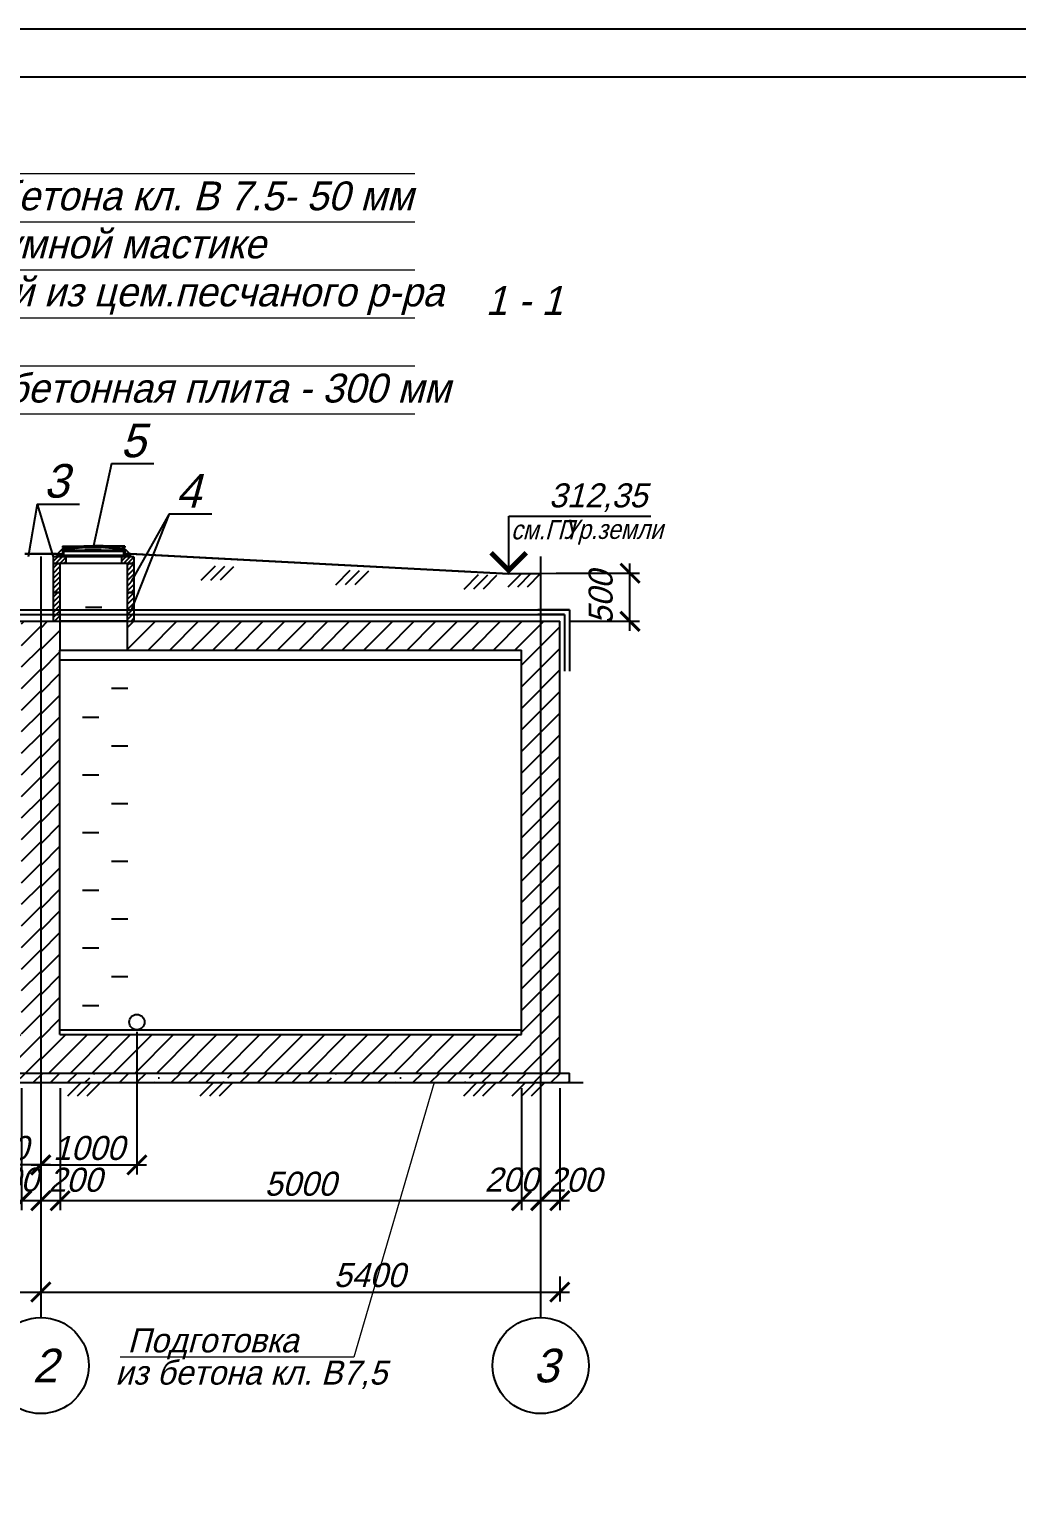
# Model space of a CAD drawing. Header units: millimetres. Extents: x 5929542 to 6152618, y 10240044 to 10382466.
# Drawn here: x 6040865 to 6051140, y 10339604 to 10354800 of the extents above; entities that cross this region are included whole.
import ezdxf
from ezdxf.enums import TextEntityAlignment as Align

# ---------------------------------------------------------------- set-up
doc = ezdxf.new("R2010")
doc.units = ezdxf.units.MM
doc.header["$PDMODE"] = 35
doc.layers.get('Defpoints').update_dxf_attribs({"color": 253})
doc.layers.add('0 @ 1', color=7, linetype='Continuous')
doc.layers.add('Основная', color=7, linetype='Continuous', lineweight=30)
doc.styles.add('ГОСТ 2.304', font='mipgost.ttf', dxfattribs={"oblique": 15})
doc.styles.add('Размеры', font='times.ttf', dxfattribs={"width": 0.6})
doc.dimstyles.new('Размер 200', dxfattribs={"dimtxt": 250, "dimasz": 200, "dimexe": 100, "dimexo": 100, "dimgap": 50, "dimtad": 1, "dimdec": 0, "dimlfac": 2, "dimdsep": 46, "dimtxsty": 'Размеры', "dimblk1": 'ARCHTICK', "dimblk2": 'ARCHTICK', "dimsah": 1, "dimcen": 300, "dimdle": 100, "dimclrd": 256, "dimclre": 256, "dimclrt": 7, "dimaunit": 1, "dimadec": 1, "dimazin": 0, "dimtfac": 1, "dimtdec": 0, "dimtmove": 1, "dimatfit": 3, "dimldrblk": 'ARCHTICK', "dimfxl": 1, "dimtolj": 1, "dimtzin": 0, "dimarcsym": 0})
pattern_1 = [(45, (5685100.078, 10047924.985), (-26.5165043, 26.5165043), [])]
pattern_2 = [(45, (5685100.078, 10048224.985), (-26.5165043, 26.5165043), [])]

# ---------------------------------------------------------------- blocks, each defined once
blk = doc.blocks.new('_ArchTick')
at = {"color": 0, "linetype": 'ByBlock', "const_width": 0.15}
blk.add_lwpolyline([(-0.5, -0.5), (0.5, 0.5)], dxfattribs=at)
blk = doc.blocks.new('*D13')
at = {"lineweight": -2, "transparency": 16777216}
for p, q in [((6035486, 10341662), (6041086, 10341662)), ((6035586, 10341643), (6035586, 10341562)), ((6040986, 10341643), (6040986, 10341562))]:
    blk.add_line(p, q, dxfattribs=at)
at = {"layer": 'Defpoints', "color": 0, "transparency": 16777216}
for p in [(6035586, 10341743), (6040986, 10341743), (6040986, 10341662)]:
    blk.add_point(p, dxfattribs=at)
at = {"lineweight": -2, "transparency": 16777216, "xscale": 200, "yscale": 200, "zscale": 200, "rotation": 180}
blk.add_blockref('_ArchTick', (6035586, 10341662), dxfattribs=at)
at = {"lineweight": -2, "transparency": 16777216, "xscale": 200, "yscale": 200, "zscale": 200}
blk.add_blockref('_ArchTick', (6040986, 10341662), dxfattribs=at)
at = {"color": 7, "transparency": 16777216, "insert": (6038286, 10341837), "char_height": 250, "attachment_point": 5, "style": 'ГОСТ 2.304'}
blk.add_mtext('\\A1;5400', dxfattribs=at)
blk = doc.blocks.new('*D14')
at = {"lineweight": -2, "transparency": 16777216}
for p, q in [((6046385, 10341822), (6046385, 10341562)), ((6040885, 10341662), (6046485, 10341662)), ((6040985, 10341643), (6040985, 10341562))]:
    blk.add_line(p, q, dxfattribs=at)
at = {"layer": 'Defpoints', "color": 0, "transparency": 16777216}
for p in [(6046385, 10341922), (6040985, 10341743), (6046385, 10341662)]:
    blk.add_point(p, dxfattribs=at)
at = {"lineweight": -2, "transparency": 16777216, "xscale": 200, "yscale": 200, "zscale": 200, "rotation": 180}
blk.add_blockref('_ArchTick', (6040985, 10341662), dxfattribs=at)
at = {"lineweight": -2, "transparency": 16777216, "xscale": 200, "yscale": 200, "zscale": 200}
blk.add_blockref('_ArchTick', (6046385, 10341662), dxfattribs=at)
at = {"color": 7, "transparency": 16777216, "insert": (6044405, 10341837), "char_height": 250, "attachment_point": 5, "style": 'ГОСТ 2.304'}
blk.add_mtext('\\A1;5400', dxfattribs=at)
blk = doc.blocks.new('*D17')
at = {"lineweight": -2, "transparency": 16777216}
for p, q in [((6040986, 10343782), (6040986, 10342512)), ((6041186, 10343782), (6041186, 10342512)), ((6041286, 10342612), (6040886, 10342612))]:
    blk.add_line(p, q, dxfattribs=at)
at = {"layer": 'Defpoints', "color": 0, "transparency": 16777216}
for p in [(6040986, 10343882), (6041186, 10343882), (6040986, 10342612)]:
    blk.add_point(p, dxfattribs=at)
at = {"lineweight": -2, "transparency": 16777216, "xscale": 200, "yscale": 200, "zscale": 200, "rotation": 180}
blk.add_blockref('_ArchTick', (6040986, 10342612), dxfattribs=at)
at = {"lineweight": -2, "transparency": 16777216, "xscale": 200, "yscale": 200, "zscale": 200}
blk.add_blockref('_ArchTick', (6041186, 10342612), dxfattribs=at)
at = {"color": 7, "transparency": 16777216, "insert": (6041343, 10342828), "char_height": 250, "attachment_point": 5, "style": 'ГОСТ 2.304'}
blk.add_mtext('\\A1;200', dxfattribs=at)
blk = doc.blocks.new('*D18')
at = {"lineweight": -2, "transparency": 16777216}
for p, q in [((6040786, 10343782), (6040786, 10342512)), ((6040986, 10343782), (6040986, 10342512)), ((6041086, 10342612), (6040686, 10342612))]:
    blk.add_line(p, q, dxfattribs=at)
at = {"layer": 'Defpoints', "color": 0, "transparency": 16777216}
for p in [(6040786, 10343882), (6040986, 10343882), (6040786, 10342612)]:
    blk.add_point(p, dxfattribs=at)
at = {"lineweight": -2, "transparency": 16777216, "xscale": 200, "yscale": 200, "zscale": 200, "rotation": 180}
blk.add_blockref('_ArchTick', (6040786, 10342612), dxfattribs=at)
at = {"lineweight": -2, "transparency": 16777216, "xscale": 200, "yscale": 200, "zscale": 200}
blk.add_blockref('_ArchTick', (6040986, 10342612), dxfattribs=at)
at = {"color": 7, "transparency": 16777216, "insert": (6040682, 10342830), "char_height": 250, "attachment_point": 5, "style": 'ГОСТ 2.304'}
blk.add_mtext('\\A1;200', dxfattribs=at)
blk = doc.blocks.new('*D19')
at = {"lineweight": -2, "transparency": 16777216}
for p, q in [((6046186, 10343782), (6046186, 10342512)), ((6046386, 10343782), (6046386, 10342512)), ((6046486, 10342612), (6046086, 10342612))]:
    blk.add_line(p, q, dxfattribs=at)
at = {"layer": 'Defpoints', "color": 0, "transparency": 16777216}
for p in [(6046186, 10343882), (6046386, 10343882), (6046186, 10342612)]:
    blk.add_point(p, dxfattribs=at)
at = {"lineweight": -2, "transparency": 16777216, "xscale": 200, "yscale": 200, "zscale": 200, "rotation": 180}
blk.add_blockref('_ArchTick', (6046186, 10342612), dxfattribs=at)
at = {"lineweight": -2, "transparency": 16777216, "xscale": 200, "yscale": 200, "zscale": 200}
blk.add_blockref('_ArchTick', (6046386, 10342612), dxfattribs=at)
at = {"color": 7, "transparency": 16777216, "insert": (6046543, 10342828), "char_height": 250, "attachment_point": 5, "style": 'ГОСТ 2.304'}
blk.add_mtext('\\A1;200', dxfattribs=at)
blk = doc.blocks.new('*D20')
at = {"lineweight": -2, "transparency": 16777216}
for p, q in [((6045986, 10343782), (6045986, 10342512)), ((6046186, 10343782), (6046186, 10342512)), ((6046286, 10342612), (6045886, 10342612))]:
    blk.add_line(p, q, dxfattribs=at)
at = {"layer": 'Defpoints', "color": 0, "transparency": 16777216}
for p in [(6045986, 10343882), (6046186, 10343882), (6045986, 10342612)]:
    blk.add_point(p, dxfattribs=at)
at = {"lineweight": -2, "transparency": 16777216, "xscale": 200, "yscale": 200, "zscale": 200, "rotation": 180}
blk.add_blockref('_ArchTick', (6045986, 10342612), dxfattribs=at)
at = {"lineweight": -2, "transparency": 16777216, "xscale": 200, "yscale": 200, "zscale": 200}
blk.add_blockref('_ArchTick', (6046186, 10342612), dxfattribs=at)
at = {"color": 7, "transparency": 16777216, "insert": (6045882, 10342830), "char_height": 250, "attachment_point": 5, "style": 'ГОСТ 2.304'}
blk.add_mtext('\\A1;200', dxfattribs=at)
blk = doc.blocks.new('*D21')
at = {"lineweight": -2, "transparency": 16777216}
for p, q in [((6046186, 10343782), (6046186, 10342512)), ((6041186, 10343390), (6041186, 10342512)), ((6046286, 10342612), (6041086, 10342612))]:
    blk.add_line(p, q, dxfattribs=at)
at = {"layer": 'Defpoints', "color": 0, "transparency": 16777216}
for p in [(6046186, 10343882), (6041186, 10343490), (6041186, 10342612)]:
    blk.add_point(p, dxfattribs=at)
at = {"lineweight": -2, "transparency": 16777216, "xscale": 200, "yscale": 200, "zscale": 200, "rotation": 180}
blk.add_blockref('_ArchTick', (6041186, 10342612), dxfattribs=at)
at = {"lineweight": -2, "transparency": 16777216, "xscale": 200, "yscale": 200, "zscale": 200}
blk.add_blockref('_ArchTick', (6046186, 10342612), dxfattribs=at)
at = {"color": 7, "transparency": 16777216, "insert": (6043686, 10342787), "char_height": 250, "attachment_point": 5, "style": 'ГОСТ 2.304'}
blk.add_mtext('\\A1;5000', dxfattribs=at)
blk = doc.blocks.new('*D22')
at = {"lineweight": -2, "transparency": 16777216}
for p, q in [((6040786, 10343782), (6040786, 10342512)), ((6035786, 10343390), (6035786, 10342512)), ((6040886, 10342612), (6035686, 10342612))]:
    blk.add_line(p, q, dxfattribs=at)
at = {"layer": 'Defpoints', "color": 0, "transparency": 16777216}
for p in [(6040786, 10343882), (6035786, 10343490), (6035786, 10342612)]:
    blk.add_point(p, dxfattribs=at)
at = {"lineweight": -2, "transparency": 16777216, "xscale": 200, "yscale": 200, "zscale": 200, "rotation": 180}
blk.add_blockref('_ArchTick', (6035786, 10342612), dxfattribs=at)
at = {"lineweight": -2, "transparency": 16777216, "xscale": 200, "yscale": 200, "zscale": 200}
blk.add_blockref('_ArchTick', (6040786, 10342612), dxfattribs=at)
at = {"color": 7, "transparency": 16777216, "insert": (6038274, 10342787), "char_height": 250, "attachment_point": 5, "style": 'ГОСТ 2.304'}
blk.add_mtext('\\A1;5000', dxfattribs=at)
blk = doc.blocks.new('*D54')
at = {"lineweight": -2, "transparency": 16777216}
for p, q in [((6047116, 10348540), (6047116, 10349240)), ((6046532, 10349140), (6047216, 10349140)), ((6046486, 10348640), (6047216, 10348640))]:
    blk.add_line(p, q, dxfattribs=at)
at = {"layer": 'Defpoints', "color": 0, "transparency": 16777216}
for p in [(6046432, 10349140), (6047116, 10349140), (6046386, 10348640)]:
    blk.add_point(p, dxfattribs=at)
at = {"lineweight": -2, "transparency": 16777216, "xscale": 200, "yscale": 200, "zscale": 200}
for p, rotation in [((6047116, 10349140), 90), ((6047116, 10348640), 270)]:
    blk.add_blockref('_ArchTick', p, dxfattribs=dict(at, rotation=rotation))
at = {"color": 7, "transparency": 16777216, "insert": (6046812, 10348884), "char_height": 250, "attachment_point": 5, "rotation": 90, "style": 'ГОСТ 2.304'}
blk.add_mtext('\\A1;500', dxfattribs=at)
blk = doc.blocks.new('*D78')
at = {"lineweight": -2, "transparency": 16777216}
for p, q in [((6041985, 10344370), (6041985, 10342884)), ((6040985, 10343740), (6040985, 10342884)), ((6040885, 10342984), (6042085, 10342984))]:
    blk.add_line(p, q, dxfattribs=at)
at = {"layer": 'Defpoints', "color": 0, "transparency": 16777216}
for p in [(6041985, 10344470), (6040985, 10343840), (6041985, 10342984)]:
    blk.add_point(p, dxfattribs=at)
at = {"lineweight": -2, "transparency": 16777216, "xscale": 200, "yscale": 200, "zscale": 200, "rotation": 180}
blk.add_blockref('_ArchTick', (6040985, 10342984), dxfattribs=at)
at = {"lineweight": -2, "transparency": 16777216, "xscale": 200, "yscale": 200, "zscale": 200}
blk.add_blockref('_ArchTick', (6041985, 10342984), dxfattribs=at)
at = {"color": 7, "transparency": 16777216, "insert": (6041485, 10343159), "char_height": 250, "attachment_point": 5, "style": 'ГОСТ 2.304'}
blk.add_mtext('\\A1;1000', dxfattribs=at)
blk = doc.blocks.new('*D58')
at = {"lineweight": -2, "transparency": 16777216}
for p, q in [((6039985, 10344370), (6039985, 10342884)), ((6040985, 10343740), (6040985, 10342884)), ((6041085, 10342984), (6039885, 10342984))]:
    blk.add_line(p, q, dxfattribs=at)
at = {"layer": 'Defpoints', "color": 0, "transparency": 16777216}
for p in [(6039985, 10344470), (6040985, 10343840), (6039985, 10342984)]:
    blk.add_point(p, dxfattribs=at)
at = {"lineweight": -2, "transparency": 16777216, "xscale": 200, "yscale": 200, "zscale": 200, "rotation": 180}
blk.add_blockref('_ArchTick', (6039985, 10342984), dxfattribs=at)
at = {"lineweight": -2, "transparency": 16777216, "xscale": 200, "yscale": 200, "zscale": 200}
blk.add_blockref('_ArchTick', (6040985, 10342984), dxfattribs=at)
at = {"color": 7, "transparency": 16777216, "insert": (6040485, 10343159), "char_height": 250, "attachment_point": 5, "style": 'ГОСТ 2.304'}
blk.add_mtext('\\A1;1000', dxfattribs=at)

msp = doc.modelspace()

# ---------------------------------------------------------------- hatches: boundary and pattern name
at = {"ltscale": 0.5}
h = msp.add_hatch(dxfattribs=at)
h.set_pattern_fill('ANSI31', color=256, scale=100, style=0)
h.set_pattern_definition([(45, (5951446.316, 8943291.166), (-8.83883476, 8.83883476), [])])
h.paths.add_polyline_path([(6041210.26358, 10349393.71065), (6041222.26358, 10349393.71065), (6041222.26358, 10349380.71065), (6041235.26358, 10349380.71065), (6041235.26358, 10349368.71065), (6041229.26358, 10349368.71065, 0.4142135624), (6041223.26358, 10349362.71065), (6041223.26358, 10349327.71065), (6041150.26358, 10349327.71065), (6041150.26358, 10349342.71065), (6041210.26358, 10349342.71065)])
edge = h.paths.add_edge_path()
edge.add_arc((6041535.26358, 10347598.71065), 1822, 440.522851644, 446.664772835, ccw=False)
edge.add_line((6041835.26358, 10349395.84281), (6041835.26358, 10349420.71065))
edge.add_line((6041835.26358, 10349420.71065), (6041847.26358, 10349420.71065))
edge.add_line((6041847.26358, 10349420.71065), (6041847.26358, 10349381.61726))
edge.add_arc((6041535.26358, 10347598.71065), 1810, 440.074024452, 450)
edge.add_line((6041535.26358, 10349408.71065), (6041535.26358, 10349420.71065))
edge.add_arc((6041535.26358, 10347598.71065), 1822, 447.042702869, 450, ccw=False)
edge.add_line((6041629.26358, 10349418.28422), (6041635.26358, 10349425.71065))
edge.add_line((6041635.26358, 10349425.71065), (6041641.26358, 10349417.62461))
edge = h.paths.add_edge_path()
edge.add_arc((6041535.26358, 10347598.71065), 1822, 453.335227165, 459.477148356, ccw=False)
edge.add_line((6041429.26358, 10349417.62461), (6041435.26358, 10349425.71065))
edge.add_line((6041435.26358, 10349425.71065), (6041441.26358, 10349418.28422))
edge.add_arc((6041535.26358, 10347598.71065), 1822, 450, 452.957297131, ccw=False)
edge.add_line((6041535.26358, 10349420.71065), (6041535.26358, 10349408.71065))
edge.add_arc((6041535.26358, 10347598.71065), 1810, 450, 459.925975548)
edge.add_line((6041223.26358, 10349381.61726), (6041223.26358, 10349408.71065))
edge.add_line((6041223.26358, 10349408.71065), (6041210.26358, 10349408.71065))
edge.add_line((6041210.26358, 10349408.71065), (6041210.26358, 10349420.71065))
edge.add_line((6041210.26358, 10349420.71065), (6041235.26358, 10349420.71065))
edge.add_line((6041235.26358, 10349420.71065), (6041235.26358, 10349395.84281))
edge = h.paths.add_edge_path()
edge.add_line((6041848.26358, 10349393.71065), (6041860.26358, 10349393.71065))
edge.add_line((6041860.26358, 10349393.71065), (6041860.26358, 10349342.71065))
edge.add_line((6041860.26358, 10349342.71065), (6041920.26358, 10349342.71065))
edge.add_line((6041920.26358, 10349342.71065), (6041920.26358, 10349327.71065))
edge.add_line((6041920.26358, 10349327.71065), (6041847.26358, 10349327.71065))
edge.add_line((6041847.26358, 10349327.71065), (6041847.26358, 10349362.71065))
edge.add_arc((6041841.26358, 10349362.71065), 6, 360, 450.000000002)
edge.add_line((6041841.26358, 10349368.71065), (6041835.26358, 10349368.71065))
edge.add_line((6041835.26358, 10349368.71065), (6041835.26358, 10349380.71065))
edge.add_line((6041835.26358, 10349380.71065), (6041848.26358, 10349380.71065))
edge.add_line((6041848.26358, 10349380.71065), (6041848.26358, 10349393.71065))
h = msp.add_hatch(dxfattribs=at)
h.set_pattern_fill('ANSI31', color=256, scale=250, style=0)
h.set_pattern_definition([(45, (5837459.24, 9946024.857), (-22.097087, 22.097087), [])])
h.paths.add_polyline_path([(6041825.26358, 10349240.21065), (6041825.26358, 10349309.71065), (6041955.26358, 10349309.71065), (6041955.26358, 10349240.21065)])
h.paths.add_polyline_path([(6041115.26358, 10349240.21065), (6041115.26358, 10349309.71065), (6041245.26358, 10349309.71065), (6041245.26358, 10349240.21065)])
h = msp.add_hatch(dxfattribs=at)
h.set_pattern_fill('ANSI31', color=256, scale=300, style=0)
h.set_pattern_definition(pattern_2)
h.paths.add_polyline_path([(6041115.26358, 10348940.21065), (6041115.26358, 10349240.21065), (6041185.26358, 10349240.21065), (6041185.26358, 10348940.21065)])
h = msp.add_hatch(dxfattribs=at)
h.set_pattern_fill('ANSI31', color=256, scale=300, style=0)
h.set_pattern_definition(pattern_2)
h.paths.add_polyline_path([(6041955.26358, 10348940.21065), (6041885.26358, 10348940.21065), (6041885.26358, 10349240.21065), (6041955.26358, 10349240.21065)])
h = msp.add_hatch(dxfattribs=at)
h.set_pattern_fill('ANSI31', color=256, scale=300, style=0)
h.set_pattern_definition(pattern_1)
h.paths.add_polyline_path([(6041115.26358, 10348640.21065), (6041115.26358, 10348940.21065), (6041185.26358, 10348940.21065), (6041185.26358, 10348640.21065)])
h = msp.add_hatch(dxfattribs=at)
h.set_pattern_fill('ANSI31', color=256, scale=300, style=0)
h.set_pattern_definition(pattern_1)
h.paths.add_polyline_path([(6041955.26358, 10348640.21065), (6041885.26358, 10348640.21065), (6041885.26358, 10348940.21065), (6041955.26358, 10348940.21065)])
at = {"linetype": 'ByBlock', "ltscale": 0.5}
h = msp.add_hatch(dxfattribs=at)
h.set_pattern_fill('ANSI31', color=256, scale=50, style=0)
h.set_pattern_definition([(45, (5639559.86, 11075309.33), (-112.253202, 112.253202), [])])
h.paths.add_polyline_path([(6035586.15692, 10348640.21065), (6035386.15692, 10348640.21065), (6035386.15692, 10343940.21065), (6035586.15692, 10343940.21065)])
h.paths.add_polyline_path([(6039344.27652, 10343940.21065), (6039344.27652, 10344340.21065), (6035786.15692, 10344340.21065), (6035786.15692, 10348340.21065), (6040085.26358, 10348340.21065), (6040085.26358, 10348640.21065), (6035586.15692, 10348640.21065), (6035586.15692, 10343940.21065)])
h.paths.add_polyline_path([(6039344.27652, 10344340.21065), (6039344.27652, 10343940.21065), (6040985.26358, 10343940.21065), (6040985.26358, 10348640.21065), (6040785.26358, 10348640.21065), (6040785.26358, 10344340.21065)])
h = msp.add_hatch(dxfattribs=at)
h.set_pattern_fill('ANSI31', color=256, scale=50, style=0)
h.set_pattern_definition([(45, (5637558.97, 11075309.33), (-112.253202, 112.253202), [])])
h.paths.add_polyline_path([(6046186.15692, 10343940.21065), (6046186.15692, 10348540.21065)], flags=17)
h.paths.add_polyline_path([(6044628.93067, 10344340.21065), (6044628.93067, 10343940.21065), (6046386.15692, 10343940.21065), (6046386.15692, 10348640.21065), (6041885.26358, 10348640.21065), (6041885.26358, 10348340.21065), (6045986.15692, 10348340.21065), (6045986.15692, 10344340.21065)])
h.paths.add_polyline_path([(6044628.93067, 10343940.21065), (6044628.93067, 10344340.21065), (6041185.26358, 10344340.21065), (6041185.26358, 10348640.21065), (6040985.26358, 10348640.21065), (6040985.26358, 10343940.21065)])
at = {"ltscale": 0.5}
h = msp.add_hatch(dxfattribs=at)
h.set_pattern_fill('ANSI35', color=256, scale=40, style=0)
h.set_pattern_definition([(45, (5620007.16, 11045115.04), (-179.60512, 179.60512), []), (45, (5620186.76, 11045115.04), (-179.60512, 179.60512), [317.5, -63.5, 0, -63.5])])
h.paths.add_polyline_path([(6042986.15692, 10343940.21065), (6040368.26256, 10343940.21065), (6040390.87324, 10343840.21065), (6042986.15692, 10343840.21065)])
h.paths.add_polyline_path([(6046486.15692, 10343940.21065), (6046186.15692, 10343940.21065), (6046186.15692, 10343840.21065), (6046486.15692, 10343840.21065)], flags=16)
h.paths.add_polyline_path([(6046629.82402, 10343840.21065), (6046629.82402, 10343940.21065), (6042986.15692, 10343940.21065), (6042986.15692, 10343840.21065)])
h.paths.add_polyline_path([(6046629.82402, 10343940.21065), (6046629.82402, 10343840.21065), (6046186.15692, 10343840.21065), (6046186.15692, 10343940.21065)])

# ---------------------------------------------------------------- linework, layer by layer
at = {"color": 1, "lineweight": 9}
for p, q in [((6036700.22042, 10353297.56278), (6044878.2879, 10353297.56278)), ((6036700.22042, 10352797.56278), (6044878.2879, 10352797.56278)), ((6036700.22042, 10352297.56278), (6044878.2879, 10352297.56278)), ((6036700.22042, 10351797.56278), (6044878.2879, 10351797.56278)), ((6036700.22042, 10351297.56278), (6044878.2879, 10351297.56278)), ((6036700.22042, 10350797.56278), (6044878.2879, 10350797.56278))]:
    msp.add_line(p, q, dxfattribs=at)
at = {"ltscale": 2}
for p, q in [((6041719.74349, 10350280.95943), (6041535.26358, 10349425.71065)), ((6041719.74349, 10350280.95943), (6042162.44905, 10350280.95943)), ((6040946.9075, 10349860.42475), (6040855.26358, 10349309.71065)), ((6040946.9075, 10349860.42475), (6041389.61306, 10349860.42475)), ((6040946.9075, 10349860.42475), (6041115.26358, 10349309.71065)), ((6042321.71347, 10349757.87161), (6041926.26133, 10348755.06312)), ((6042321.71347, 10349757.87161), (6041926.26133, 10349055.90659)), ((6042321.71347, 10349757.87161), (6042764.41903, 10349757.87161))]:
    msp.add_line(p, q, dxfattribs=at)
at = {"linetype": 'Continuous', "ltscale": 100}
for p, q in [((6045853.95341, 10349135.13775), (6045853.95341, 10349735.13775)), ((6045853.95341, 10349735.13775), (6047331.70309, 10349735.13775))]:
    msp.add_line(p, q, dxfattribs=at)
for p, q in [((6041150.26358, 10349342.71065), (6040820.26358, 10349342.71065)), ((6041910.26358, 10349342.71065), (6045853.95341, 10349135.13775)), ((6045853.95341, 10349135.13775), (6046396.40908, 10349140.21065)), ((6046347.84089, 10349139.75645), (6047213.03847, 10349139.75645))]:
    msp.add_line(p, q)
at = {"ltscale": 10}
for p, q in [((6040985.26358, 10349313.88898), (6040985.26358, 10341396.60426)), ((6046186.15692, 10349313.88898), (6046186.15692, 10341396.60426))]:
    msp.add_line(p, q, dxfattribs=at)
at = {"ltscale": 110}
for p, q in [((6041150.26358, 10349342.71065), (6041150.26358, 10349327.71065)), ((6041150.26358, 10349342.71065), (6041210.26358, 10349342.71065)), ((6041223.26358, 10349327.71065), (6041150.26358, 10349327.71065)), ((6041210.26358, 10349420.71065), (6041235.26358, 10349420.71065)), ((6041210.26358, 10349420.71065), (6041210.26358, 10349408.71065)), ((6041210.26358, 10349408.71065), (6041223.26358, 10349408.71065)), ((6041210.26358, 10349393.71065), (6041210.26358, 10349342.71065)), ((6041210.26358, 10349393.71065), (6041222.26358, 10349393.71065)), ((6041222.26358, 10349393.71065), (6041222.26358, 10349380.71065)), ((6041222.26358, 10349380.71065), (6041235.26358, 10349380.71065)), ((6041223.26358, 10349408.71065), (6041223.26358, 10349381.61726)), ((6041223.26358, 10349362.71065), (6041223.26358, 10349327.71065)), ((6041235.26358, 10349368.71065), (6041229.26358, 10349368.71065)), ((6041235.26358, 10349420.71065), (6041235.26358, 10349395.84281)), ((6041235.26358, 10349380.71065), (6041235.26358, 10349368.71065)), ((6041435.26358, 10349425.71065), (6041429.26358, 10349417.62461)), ((6041441.26358, 10349418.28422), (6041435.26358, 10349425.71065)), ((6041635.26358, 10349425.71065), (6041629.26358, 10349418.28422)), ((6041641.26358, 10349417.62461), (6041635.26358, 10349425.71065)), ((6041835.26358, 10349420.71065), (6041835.26358, 10349395.84281)), ((6041860.26358, 10349420.71065), (6041835.26358, 10349420.71065)), ((6041835.26358, 10349380.71065), (6041835.26358, 10349368.71065)), ((6041848.26358, 10349380.71065), (6041835.26358, 10349380.71065)), ((6041841.26358, 10349368.71065), (6041835.26358, 10349368.71065)), ((6041847.26358, 10349408.71065), (6041847.26358, 10349381.61726)), ((6041860.26358, 10349408.71065), (6041847.26358, 10349408.71065)), ((6041847.26358, 10349362.71065), (6041847.26358, 10349327.71065)), ((6041920.26358, 10349327.71065), (6041847.26358, 10349327.71065)), ((6041860.26358, 10349408.71065), (6041848.26358, 10349408.71065)), ((6041848.26358, 10349393.71065), (6041848.26358, 10349380.71065)), ((6041860.26358, 10349393.71065), (6041848.26358, 10349393.71065)), ((6041860.26358, 10349420.71065), (6041860.26358, 10349408.71065)), ((6041860.26358, 10349393.71065), (6041860.26358, 10349342.71065)), ((6041920.26358, 10349342.71065), (6041860.26358, 10349342.71065)), ((6041920.26358, 10349342.71065), (6041920.26358, 10349327.71065)), ((6041115.26358, 10349309.71065), (6041115.26358, 10349240.21065)), ((6041245.26358, 10349309.71065), (6041115.26358, 10349309.71065)), ((6041245.26358, 10349240.21065), (6041115.26358, 10349240.21065)), ((6041245.26358, 10349309.71065), (6041245.26358, 10349240.21065)), ((6041825.26358, 10349309.71065), (6041825.26358, 10349240.21065)), ((6041955.26358, 10349309.71065), (6041825.26358, 10349309.71065)), ((6041955.26358, 10349240.21065), (6041825.26358, 10349240.21065)), ((6041955.26358, 10349309.71065), (6041955.26358, 10349240.21065))]:
    msp.add_line(p, q, dxfattribs=at)
at = {"ltscale": 0.5}
for p, q in [((6041210.26358, 10349393.71065), (6041159.49435, 10349342.71065)), ((6041223.26358, 10349420.71065), (6041431.55348, 10349420.71065)), ((6041223.26358, 10349327.71065), (6041847.26358, 10349327.71065)), ((6041235.26358, 10349380.71065), (6041835.26358, 10349380.71065)), ((6041235.26358, 10349368.71065), (6041835.26358, 10349368.71065)), ((6041435.26358, 10349425.71065), (6041535.26358, 10349425.71065)), ((6041615.26358, 10349385.21065), (6041445.26358, 10349385.21065)), ((6041635.26358, 10349425.71065), (6041535.26358, 10349425.71065)), ((6041847.26358, 10349420.71065), (6041638.97368, 10349420.71065)), ((6041860.26358, 10349393.71065), (6041911.03281, 10349342.71065)), ((6041885.26358, 10349240.21065), (6041185.26358, 10349240.21065)), ((6041885.26358, 10349240.21065), (6041185.26358, 10349240.21065)), ((6041825.26358, 10349309.71065), (6041245.26358, 10349309.71065)), ((6041825.26358, 10349240.21065), (6041245.26358, 10349240.21065)), ((6042800.38628, 10349214.87152), (6042650.59509, 10349065.08033)), ((6042896.19238, 10349211.63411), (6042750.58611, 10349066.02784)), ((6042991.99848, 10349208.3967), (6042850.57713, 10349066.97534)), ((6044202.27466, 10349167.49993), (6044052.48346, 10349017.70874)), ((6044298.08076, 10349164.26252), (6044152.47449, 10349018.65625)), ((6044393.88686, 10349161.02511), (6044252.46551, 10349019.60376)), ((6045536.87075, 10349122.40223), (6045387.07955, 10348972.61104)), ((6045632.67685, 10349119.16482), (6045487.07057, 10348973.55855)), ((6045728.48295, 10349115.92741), (6045587.0616, 10348974.50606)), ((6045985.95459, 10349136.37219), (6045844.53323, 10348994.95083)), ((6046085.94584, 10349137.30728), (6045944.52448, 10348995.88593)), ((6046185.93643, 10349138.31337), (6046044.51508, 10348996.89202)), ((6035586.15692, 10348760.21065), (6042016.15692, 10348760.21065)), ((6035586.15692, 10348710.21065), (6042016.15692, 10348710.21065)), ((6041620.26358, 10348785.21065), (6041450.26358, 10348785.21065)), ((6041955.26358, 10348760.21065), (6046486.15692, 10348760.21065)), ((6041955.26358, 10348710.21065), (6046436.15692, 10348710.21065)), ((6046486.15692, 10348760.21065), (6046156.15692, 10348760.21065)), ((6046436.15692, 10348710.21065), (6046156.15692, 10348710.21065)), ((6046436.15692, 10348710.21065), (6046436.15692, 10348120.21065)), ((6046486.15692, 10348760.21065), (6046486.15692, 10348120.21065)), ((6041885.26358, 10348640.21065), (6041185.26358, 10348640.21065)), ((6041185.26358, 10348340.21065), (6041885.26358, 10348340.21065)), ((6041185.26358, 10348240.21065), (6045986.15692, 10348240.21065)), ((6041891.01321, 10347940.21065), (6041721.01321, 10347940.21065)), ((6041591.01321, 10347640.21065), (6041421.01321, 10347640.21065)), ((6041891.01321, 10347340.21065), (6041721.01321, 10347340.21065)), ((6041591.01321, 10347040.21065), (6041421.01321, 10347040.21065)), ((6041891.01321, 10346740.21065), (6041721.01321, 10346740.21065)), ((6041591.01321, 10346440.21065), (6041421.01321, 10346440.21065)), ((6041891.01321, 10346140.21065), (6041721.01321, 10346140.21065)), ((6041591.01321, 10345840.21065), (6041421.01321, 10345840.21065)), ((6041891.01321, 10345540.21065), (6041721.01321, 10345540.21065)), ((6041591.01321, 10345240.21065), (6041421.01321, 10345240.21065)), ((6041891.01321, 10344940.21065), (6041721.01321, 10344940.21065)), ((6041591.01321, 10344640.21065), (6041421.01321, 10344640.21065)), ((6041185.26358, 10344390.21065), (6045986.15692, 10344390.21065)), ((6041406.16279, 10343840.21065), (6041264.74144, 10343698.78929)), ((6041506.16279, 10343840.21065), (6041364.74144, 10343698.78929)), ((6041606.16279, 10343840.21065), (6041464.74144, 10343698.78929)), ((6042783.22911, 10343840.21065), (6042641.80775, 10343698.78929)), ((6042883.22911, 10343840.21065), (6042741.80775, 10343698.78929)), ((6042983.22911, 10343840.21065), (6042841.80775, 10343698.78929)), ((6045523.96182, 10343840.21065), (6045382.54046, 10343698.78929)), ((6045623.96182, 10343840.21065), (6045482.54046, 10343698.78929)), ((6045723.96182, 10343840.21065), (6045582.54046, 10343698.78929)), ((6046029.27691, 10343840.21065), (6045887.85555, 10343698.78929)), ((6046129.27691, 10343840.21065), (6045987.85555, 10343698.78929)), ((6046229.27691, 10343840.21065), (6046087.85555, 10343698.78929))]:
    msp.add_line(p, q, dxfattribs=at)
at = {"linetype": 'Continuous', "ltscale": 0.1}
for p, q in [((6041115.26358, 10349240.21065), (6041185.26358, 10349240.21065)), ((6041115.26358, 10349240.21065), (6041185.26358, 10349240.21065)), ((6041115.26358, 10349240.21065), (6041185.26358, 10349240.21065)), ((6041185.26358, 10349240.21065), (6041115.26358, 10349240.21065)), ((6041115.26358, 10349240.21065), (6041185.26358, 10349240.21065)), ((6041115.26358, 10349240.21065), (6041185.26358, 10349240.21065)), ((6041115.26358, 10349240.21065), (6041185.26358, 10349240.21065)), ((6041185.26358, 10349240.21065), (6041115.26358, 10349240.21065)), ((6041115.26358, 10349240.21065), (6041115.26358, 10348940.21065)), ((6041185.26358, 10349240.21065), (6041185.26358, 10348940.21065)), ((6041885.26358, 10349240.21065), (6041955.26358, 10349240.21065)), ((6041885.26358, 10349240.21065), (6041955.26358, 10349240.21065)), ((6041955.26358, 10349240.21065), (6041885.26358, 10349240.21065)), ((6041885.26358, 10349240.21065), (6041955.26358, 10349240.21065)), ((6041885.26358, 10349240.21065), (6041955.26358, 10349240.21065)), ((6041885.26358, 10349240.21065), (6041955.26358, 10349240.21065)), ((6041955.26358, 10349240.21065), (6041885.26358, 10349240.21065)), ((6041885.26358, 10349240.21065), (6041955.26358, 10349240.21065)), ((6041885.26358, 10349240.21065), (6041885.26358, 10348940.21065)), ((6041955.26358, 10349240.21065), (6041955.26358, 10348940.21065)), ((6041115.26358, 10348940.21065), (6041185.26358, 10348940.21065)), ((6041115.26358, 10348940.21065), (6041185.26358, 10348940.21065)), ((6041115.26358, 10348940.21065), (6041185.26358, 10348940.21065)), ((6041185.26358, 10348940.21065), (6041115.26358, 10348940.21065)), ((6041115.26358, 10348940.21065), (6041115.26358, 10348640.21065)), ((6041185.26358, 10348940.21065), (6041185.26358, 10348340.21065)), ((6041885.26358, 10348940.21065), (6041955.26358, 10348940.21065)), ((6041885.26358, 10348940.21065), (6041955.26358, 10348940.21065)), ((6041955.26358, 10348940.21065), (6041885.26358, 10348940.21065)), ((6041885.26358, 10348940.21065), (6041955.26358, 10348940.21065)), ((6041885.26358, 10348940.21065), (6041885.26358, 10348340.21065)), ((6041955.26358, 10348940.21065), (6041955.26358, 10348640.21065)), ((6035386.15692, 10348640.21065), (6042086.15692, 10348640.21065)), ((6040785.26358, 10348640.21065), (6041185.26358, 10348640.21065)), ((6041885.26358, 10348640.21065), (6046386.15692, 10348640.21065)), ((6046386.15692, 10343940.21065), (6046386.15692, 10348640.21065)), ((6041185.26358, 10344340.21065), (6041185.26358, 10348340.21065)), ((6041885.26358, 10348340.21065), (6045986.15692, 10348340.21065)), ((6045986.15692, 10344340.21065), (6045986.15692, 10348340.21065)), ((6041185.26358, 10344340.21065), (6045986.15692, 10344340.21065)), ((6039344.27652, 10343940.21065), (6046486.15692, 10343940.21065)), ((6046486.15692, 10343840.21065), (6046486.15692, 10343940.21065)), ((6039344.27652, 10343840.21065), (6046629.82402, 10343840.21065)), ((6039344.27652, 10343840.21065), (6042786.15692, 10343840.21065)), ((6043186.15692, 10343840.21065), (6046486.15692, 10343840.21065))]:
    msp.add_line(p, q, dxfattribs=at)
at = {"color": 0, "lineweight": 5}
for p, q in [((6045077.94234, 10343840.21065), (6044242.4953, 10340983.96845)), ((6044242.4953, 10340983.96845), (6041812.22624, 10340983.96845))]:
    msp.add_line(p, q, dxfattribs=at)
at = {"ltscale": 2}
for points in [[(6029987.45471, 10325100.26098), (6071987.45471, 10325100.26098), (6071987.45471, 10354800.26098), (6029987.45471, 10354800.26098)], [(6031987.45471, 10325600.26098), (6071487.45471, 10325600.26098), (6071487.45471, 10354300.26098), (6031987.45471, 10354300.26098)]]:
    msp.add_lwpolyline(points, close=True, dxfattribs=at)
at = {"linetype": 'Continuous', "ltscale": 100, "const_width": 50}
msp.add_lwpolyline([(6046036.27568, 10349352.81535), (6045853.95341, 10349170.49308), (6045671.63115, 10349352.81535)], dxfattribs=at)
msp.add_circle((6041985.26358, 10344470.21065), 80)
at = {"linetype": 'Continuous', "lineweight": 25, "ltscale": 100}
for centre in [(6040985.26358, 10340896.60426), (6046186.15692, 10340896.60426)]:
    msp.add_circle(centre, 500, dxfattribs=at)
at = {"ltscale": 110}
for centre, radius, start, end in [((6041535.26358, 10347598.71065), 1810, 80.074024471, 99.925975529), ((6041229.26358, 10349362.71065), 6, 90, 180), ((6041535.26358, 10347598.71065), 1822, 93.335227188, 99.477148349), ((6041535.26358, 10347598.71065), 1822, 87.042702843, 92.957297157), ((6041535.26358, 10347598.71065), 1822, 80.522851651, 86.664772812), ((6041841.26358, 10349362.71065), 6, 0, 90)]:
    msp.add_arc(centre, radius, start, end, dxfattribs=at)
at = {"layer": 'Основная', "ltscale": 100}
for points in [[(6040820.26358, 10349342.71065), (6041150.26358, 10349342.71065)], [(6041920.26358, 10349342.71065), (6045853.95341, 10349135.13775), (6046185.86476, 10349138.2417)]]:
    msp.add_lwpolyline(points, dxfattribs=at)

# ---------------------------------------------------------------- texts
at = {"color": 0, "lineweight": 5, "ltscale": 2, "style": 'ГОСТ 2.304', "oblique": 15}
msp.add_text('            1 - 1', height=300, dxfattribs=at).set_placement((6044276.26665, 10351977.5675), align=Align.MIDDLE_LEFT)
at = {"linetype": 'Continuous', "ltscale": 100, "style": 'ГОСТ 2.304', "oblique": 15}
msp.add_text('312,35', height=250, dxfattribs=at).set_placement((6046272.20875, 10349825.13775))
at = {"color": 0, "lineweight": 5, "ltscale": 2, "style": 'ГОСТ 2.304', "oblique": 15}
for s, p in [('Подготовка ', (6041887.22624, 10341033.96845)), ('из бетона кл. В7,5', (6041759.12755, 10340698.55329))]:
    msp.add_text(s, height=250, dxfattribs=at).set_placement(p)
at = {"color": 0, "lineweight": 5, "ltscale": 2, "char_height": 300, "width": 9657.562472, "attachment_point": 1, "style": 'ГОСТ 2.304'}
for s, insert in [('Защитный  слой из бетона кл. В 7.5- 50 мм', (6036846.5945, 10353216.21958)), ('2 слоя изола на битумной мастике', (6036846.5945, 10352716.21958)), ('Вырвнивающий  слой из цем.песчаного р-ра состава 1:3-20мм', (6036846.5945, 10352216.21958)), ('Монолитная железобетонная плита - 300 мм', (6036846.5945, 10351216.21958))]:
    msp.add_mtext(s, dxfattribs=dict(at, insert=insert))
at = {"linetype": 'Continuous', "lineweight": 25, "ltscale": 100, "char_height": 350, "attachment_point": 1, "style": 'ГОСТ 2.304'}
for s, insert, width in [('\\fMipgost|b0|i0|c1|p34;\\W1.0000000000;\\T1.0000000000;\\o\\l2', (6040898.01358, 10341071.60426), 326.75), ('\\fMipgost|b0|i0|c1|p34;\\W1.0000000000;\\T1.0000000000;\\o\\l3', (6046111.15692, 10341071.60426), 300)]:
    msp.add_mtext(s, dxfattribs=dict(at, insert=insert, width=width))
at = {"layer": '0 @ 1', "ltscale": 0.5, "style": 'ГОСТ 2.304', "oblique": 15}
for s, p in [('5', (6041813.50677, 10350346.73646)), ('3', (6041015.42078, 10349926.20178)), ('4', (6042390.22676, 10349823.64864))]:
    msp.add_text(s, height=350, dxfattribs=at).set_placement(p)
at = {"layer": '0 @ 1', "ltscale": 0.5, "char_height": 200, "width": 3410.3674534, "attachment_point": 3, "style": 'ГОСТ 2.304'}
for s, insert in [('{\\W0.9;см.ГП}', (6046533.4207, 10349692.52246)), ('{\\W0.9;Ур.земли}', (6047458.15169, 10349697.22431))]:
    msp.add_mtext(s, dxfattribs=dict(at, insert=insert))

# ---------------------------------------------------------------- dimensions: what is measured, and where the dimension line sits
dim = msp.add_linear_dim(base=(6047115.55597, 10349139.75645), p1=(6046386.15692, 10348640.21065), p2=(6046431.87539, 10349139.75645), angle=90, dimstyle='Размер 200', override={"dimlfac": 1, "dimtxsty": 'ГОСТ 2.304'})
dim.commit()
dim.dimension.update_dxf_attribs({"geometry": '*D54', "text_midpoint": (6046987.38842, 10348884.28286), "dimtype": 160})
dim = msp.add_linear_dim(base=(6039985.26358, 10342983.7003), p1=(6040985.26358, 10343840.21065), p2=(6039985.26358, 10344470.21065), angle=180, dimstyle='Размер 200', override={"dimlfac": 1, "dimtxsty": 'ГОСТ 2.304'})
dim.commit()
dim.dimension.update_dxf_attribs({"geometry": '*D58', "text_midpoint": (6040485.26358, 10343158.7003)})
for base, p1, p2, picture, middle in [((6041985.26358, 10342983.7003), (6040985.26358, 10343840.21065), (6041985.26358, 10344470.21065), '*D78', (6041485.26358, 10343158.7003)), ((6040986.15692, 10341661.96919), (6035586.15692, 10341743.10982), (6040986.15692, 10341743.10982), '*D13', (6038286.15692, 10341836.96919))]:
    dim = msp.add_linear_dim(base=base, p1=p1, p2=p2, dimstyle='Размер 200', override={"dimlfac": 1, "dimtxsty": 'ГОСТ 2.304'})
    dim.commit()
    dim.dimension.update_dxf_attribs({"geometry": picture, "text_midpoint": middle})
for base, p1, p2, picture, middle in [((6035786.15692, 10342612.00705), (6040786.15692, 10343881.57979), (6035786.15692, 10343489.59807), '*D22', (6038273.91188, 10342612.00705)), ((6040786.15692, 10342612.00705), (6040986.15692, 10343881.57979), (6040786.15692, 10343881.57979), '*D18', (6040681.54697, 10342655.47992)), ((6040986.15692, 10342612.00705), (6041186.15692, 10343881.57979), (6040986.15692, 10343881.57979), '*D17', (6041343.23523, 10342653.49027)), ((6041186.15692, 10342612.00705), (6046186.15692, 10343881.57979), (6041186.15692, 10343489.59807), '*D21', (6043686.15692, 10342612.00705)), ((6045986.15692, 10342612.00705), (6046186.15692, 10343881.57979), (6045986.15692, 10343881.57979), '*D20', (6045881.54697, 10342655.47992)), ((6046186.15692, 10342612.00705), (6046386.15692, 10343881.57979), (6046186.15692, 10343881.57979), '*D19', (6046543.23523, 10342653.49027)), ((6046385.26358, 10341661.96919), (6040985.26358, 10341743.10982), (6046385.26358, 10341921.62061), '*D14', (6044404.74415, 10341661.96919))]:
    dim = msp.add_linear_dim(base=base, p1=p1, p2=p2, dimstyle='Размер 200', override={"dimlfac": 1, "dimtxsty": 'ГОСТ 2.304'})
    dim.commit()
    dim.dimension.update_dxf_attribs({"geometry": picture, "text_midpoint": middle, "dimtype": 160})

doc.saveas('drawing.dxf')
